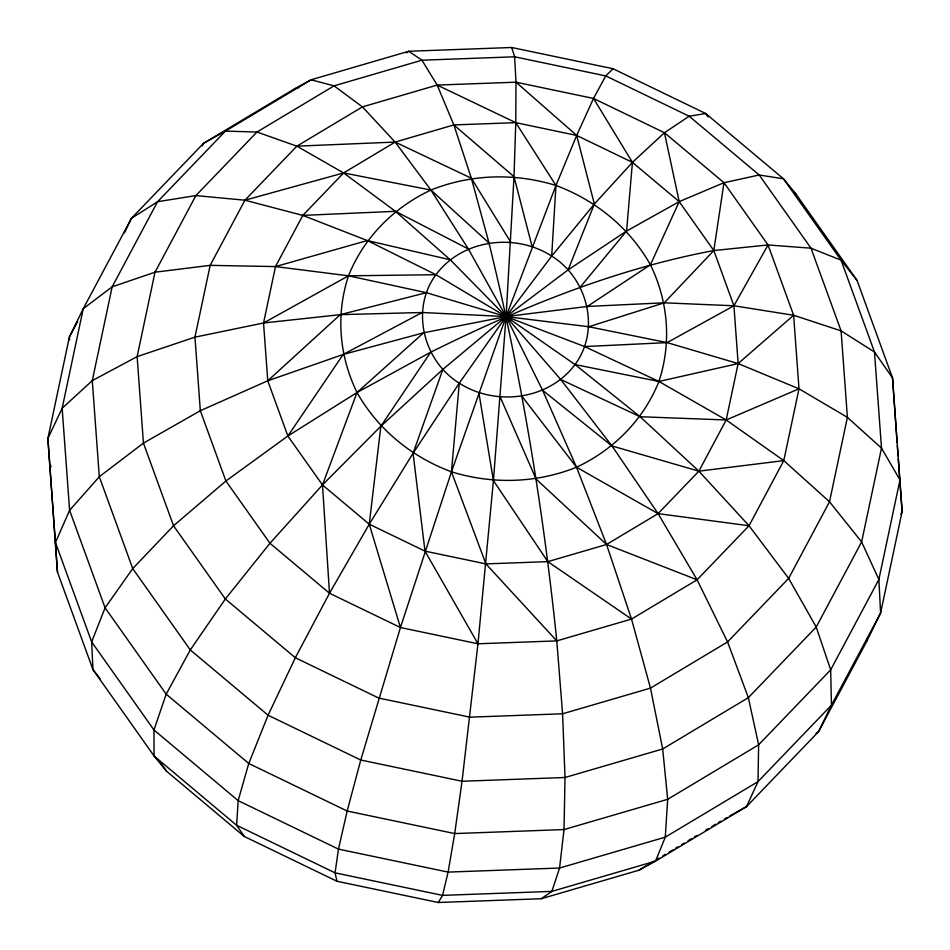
<?xml version="1.0" encoding="UTF-8"?>
<svg xmlns="http://www.w3.org/2000/svg" width="950" height="950" viewBox="0 0 950 950"><rect width="100%" height="100%" fill="white"/><g stroke="black" fill="none" stroke-linecap="round" stroke-linejoin="round"><path stroke-width="1.43" d="M511.741 47.5L514.627 56.81L515.992 82.187L515.779 122.657L514.009 176.676L506.077 316.588L493.418 480.605L477.957 643.779L462.044 781.256L454.694 833.566L448.103 872.1L442.558 895.375L438.259 902.5L336.977 881.268L244.281 836.475L166.511 771.186L154.066 755.974L92.957 669.619L57.475 572.102L47.88 438.473L69.397 336.941L83.244 308.691L131.456 218.334L203.49 143.355L294.452 88.884L311.101 79.776L408.761 51.264L511.741 47.5L613.023 68.733L705.719 113.525L783.489 178.814L795.934 194.026L857.043 280.381L892.525 377.898L902.12 511.527L880.602 613.059L866.756 641.309L818.544 731.666L746.51 806.633L655.547 861.116L638.899 870.224L541.239 898.736L438.259 902.5M244.281 836.475L236.633 825.289L238.153 800.636L248.769 763.479L268.078 715.231L295.331 657.744L329.496 593.239L369.253 524.198L413.072 453.257L459.277 383.159L506.077 316.588L551.689 256.096L555.964 185.476L576.686 135.434L593.513 98.444L605.779 75.917L613.023 68.733M459.277 383.159C495.615 406.671 548.744 399.974 575.023 364.539C600.768 329.887 587.563 278.207 551.689 256.096C515.351 232.584 462.223 239.281 435.943 274.716C410.198 309.367 423.403 361.048 459.277 383.159L451.464 471.817L400.437 627.523L360.762 760.024L347.166 811.027L338.473 849.122L335.041 872.836L336.977 881.268M202.291 145.991L203.49 143.355L225.435 131.088L311.101 79.776L334.067 85.856L362.437 106.887L395.129 142.072L430.896 190.047L468.362 248.971L506.077 316.588L542.604 390.284L576.531 467.234L606.551 544.492L631.524 619.079L650.477 688.121L662.684 748.98L667.684 799.306L665.273 837.164L655.547 861.116L551.879 891.385L442.558 895.375L335.041 872.836L236.633 825.289L154.066 755.974L153.959 729.968L166.191 694.165L190.297 649.931L225.34 598.987L269.966 543.269L322.489 484.928L380.855 426.218L442.854 369.372L506.077 316.588L568.112 269.883L626.572 231.076L679.203 201.626L723.983 182.697L768.039 244.958L793.63 315.258L798.998 388.811L783.786 460.608L749.028 525.754L697.086 579.797L631.524 619.079L556.783 640.894L477.957 643.779L400.437 627.523L329.496 593.239L269.966 543.269L225.91 481.009L200.331 410.709L194.952 337.155L210.164 265.359L244.922 200.213L296.863 146.169L362.437 106.887L437.178 85.073L515.992 82.187L593.513 98.444L664.454 132.727L723.983 182.697L713.818 250.551L733.922 305.781L738.138 363.577L726.18 419.983L698.879 471.164L658.077 513.629L606.551 544.492L547.829 561.64L485.901 563.896L424.994 551.131L369.253 524.198L322.489 484.928L287.862 436.014L267.769 380.784L263.542 322.988L275.5 266.582L302.812 215.401L343.615 172.936L395.129 142.072L453.851 124.925L515.779 122.657L576.686 135.434L632.427 162.367L679.203 201.626L713.818 250.551L768.039 244.958L811.003 248.199L841.059 260.169L857.043 280.381M50.017 470.084L50.944 465.749M866.756 641.309L867.362 638.424M406.398 52.903L408.761 51.264L421.942 60.194L437.178 85.073L515.779 122.657L555.964 185.476L506.077 316.588L451.464 471.817L485.901 563.896L556.783 640.894L562.59 713.783L565.024 777.492L564.015 829.576L559.574 868.027L551.879 891.385L541.239 898.736M442.854 369.372L413.072 453.257L424.994 551.131L477.957 643.779M568.112 269.883L594.356 204.024L632.427 162.367L664.454 132.727L689.201 116.232L705.719 113.525L708.011 116.886M900.885 514.152L902.12 511.527L898.273 458.791M124.355 232.893L131.456 218.334L157.569 201.709L225.435 131.088L256.951 132.038L296.863 146.169L343.615 172.936L395.414 211.304L450.276 259.813L506.077 316.588L560.69 379.454L612.014 445.978L658.077 513.629L697.086 579.797L727.581 641.939L748.363 697.656L758.634 744.824L758.005 781.624L746.51 806.633L729.731 816.026M77.698 321.361L69.397 336.941L69.54 339.851M768.039 244.958L733.922 305.781L667.161 342.617L584.618 346.56L506.077 316.588L426.348 292.695L348.496 275.809L275.5 266.582L210.164 265.359L155.016 272.199L112.159 286.829L83.244 308.691L62.154 408.262L47.88 438.473L57.475 572.102M588.81 326.753L667.161 342.617L738.138 363.577L798.998 388.811L847.4 417.359L881.505 448.127L899.982 479.916L878.881 579.5L830.668 669.857L758.634 744.824L667.684 799.306L564.015 829.576L454.694 833.566L347.166 811.027L248.769 763.479L166.191 694.165L105.082 607.81L69.599 510.293L62.154 408.262L92.281 380.629L137.132 356.618L194.952 337.155L263.542 322.988L340.266 314.664L422.156 312.503L506.077 316.588L588.81 326.753L664.264 302.812L713.818 250.551C614.709 269.147 520.695 307.562 430.694 352.189L380.855 426.218L369.253 524.198L400.437 627.523M100.059 678.597L92.957 669.619L91.651 641.915L105.082 607.81L132.727 568.587L173.529 525.778L225.91 481.009L287.862 436.014L343.164 354.469L422.156 312.503M551.689 256.096L594.356 204.024L576.686 135.434L515.992 82.187M580.272 287.066L626.572 231.076L632.427 162.367L593.513 98.444M584.618 346.56L658.932 381.473L726.18 419.983L783.786 460.608L829.516 501.778L861.626 541.928L878.881 579.5L880.602 613.059L831.452 705.185L758.005 781.624L665.273 837.164L559.574 868.027L448.103 872.1L338.473 849.122L238.153 800.636L153.959 729.968L91.651 641.915L55.468 542.497L69.599 510.293L99.299 476.734L143.438 443.104L200.331 410.709L267.769 380.784L340.266 314.664L426.348 292.695M897.097 442.664L892.525 377.898L874.487 352.022L841.094 330.873L793.63 315.258L733.922 305.781L664.264 302.812L587.326 306.458L506.077 316.588L423.641 332.797L357.01 392.516L287.862 436.014M793.63 315.258L738.138 363.577L658.932 381.473L575.023 364.539L506.077 316.588L435.943 274.716L367.306 240.552L302.812 215.401L244.922 200.213L195.89 195.593L157.569 201.709L112.159 286.829L92.281 380.629L99.299 476.734L132.727 568.587L190.297 649.931L268.078 715.231L360.762 760.024L462.044 781.256L565.024 777.492L662.684 748.98L748.363 697.656L816.216 627.047L861.626 541.928L881.505 448.127L874.487 352.022L841.059 260.169L783.489 178.814L759.204 174.99L723.983 182.697M587.326 306.458L650.418 264.765L679.203 201.626L664.454 132.727M816.05 733.258L818.544 731.666L831.452 705.185L830.668 669.857L816.216 627.047L788.643 578.384L749.028 525.754L698.879 471.164L640.122 416.729L575.023 364.539M638.899 870.224L654.016 861.163M656.533 859.655L659.051 858.147M662.839 855.879L665.356 854.371M669.133 852.114L672.909 849.846M675.438 848.338L677.956 846.83M681.732 844.562L684.249 843.054M688.026 840.797L691.814 838.529M694.331 837.021L696.849 835.513M705.672 830.229L708.189 828.721M711.966 826.453L715.754 824.196M718.271 822.676L720.789 821.168M724.565 818.912L727.154 817.463M263.542 322.988L348.496 275.809L435.943 274.716M430.694 352.189L357.01 392.516L322.489 484.928L329.496 593.239M798.998 388.811L726.18 419.983L640.122 416.729L560.69 379.454M267.769 380.784L343.164 354.469L423.641 332.797M294.452 88.884L298.704 87.638M275.5 266.582L367.306 240.552L450.276 259.813M244.922 200.213L343.615 172.936L430.896 190.047C470.82 174.04 514.947 172.781 555.964 185.476C595.65 200.224 629.518 227.763 650.418 264.765C668.266 301.435 671.709 342.629 658.932 381.473C643.625 419.734 613.676 449.825 576.531 467.234C536.607 483.241 492.48 484.5 451.464 471.817C411.777 457.069 377.91 429.519 357.01 392.516C339.162 355.846 335.718 314.664 348.496 275.809C363.803 237.559 393.763 207.456 430.896 190.047L488.989 242.951C520.956 373.789 543.032 506.944 556.783 640.894M783.786 460.608L698.879 471.164L612.014 445.978L542.604 390.284M302.812 215.401L395.414 211.304L468.362 248.971M296.863 146.169L395.129 142.072L471.354 178.232L510.732 242.155M749.028 525.754L658.077 513.629L576.531 467.234L521.977 396.304M697.086 579.797L606.551 544.492L536.073 479.049L500.234 397.1M631.524 619.079L547.829 561.64L493.418 480.605L478.848 392.611M793.666 192.126L795.934 194.026M437.178 85.073L453.851 124.925L514.009 176.676L532.119 246.644M160.586 762.803L166.511 771.186M453.851 124.925L471.354 178.232L488.989 242.951M897.311 445.598L898.059 455.858M155.016 272.199L137.132 356.618L143.438 443.104L173.529 525.778L225.34 598.987L295.331 657.744L378.753 698.06L469.906 717.167L562.59 713.783L650.477 688.121L727.581 641.939L788.643 578.384L829.516 501.778L847.4 417.359L841.094 330.873L811.003 248.199L759.204 174.99L689.201 116.232L605.779 75.917L514.627 56.81L421.942 60.194L334.067 85.856L256.951 132.038L195.89 195.593L155.016 272.199"/></g></svg>
